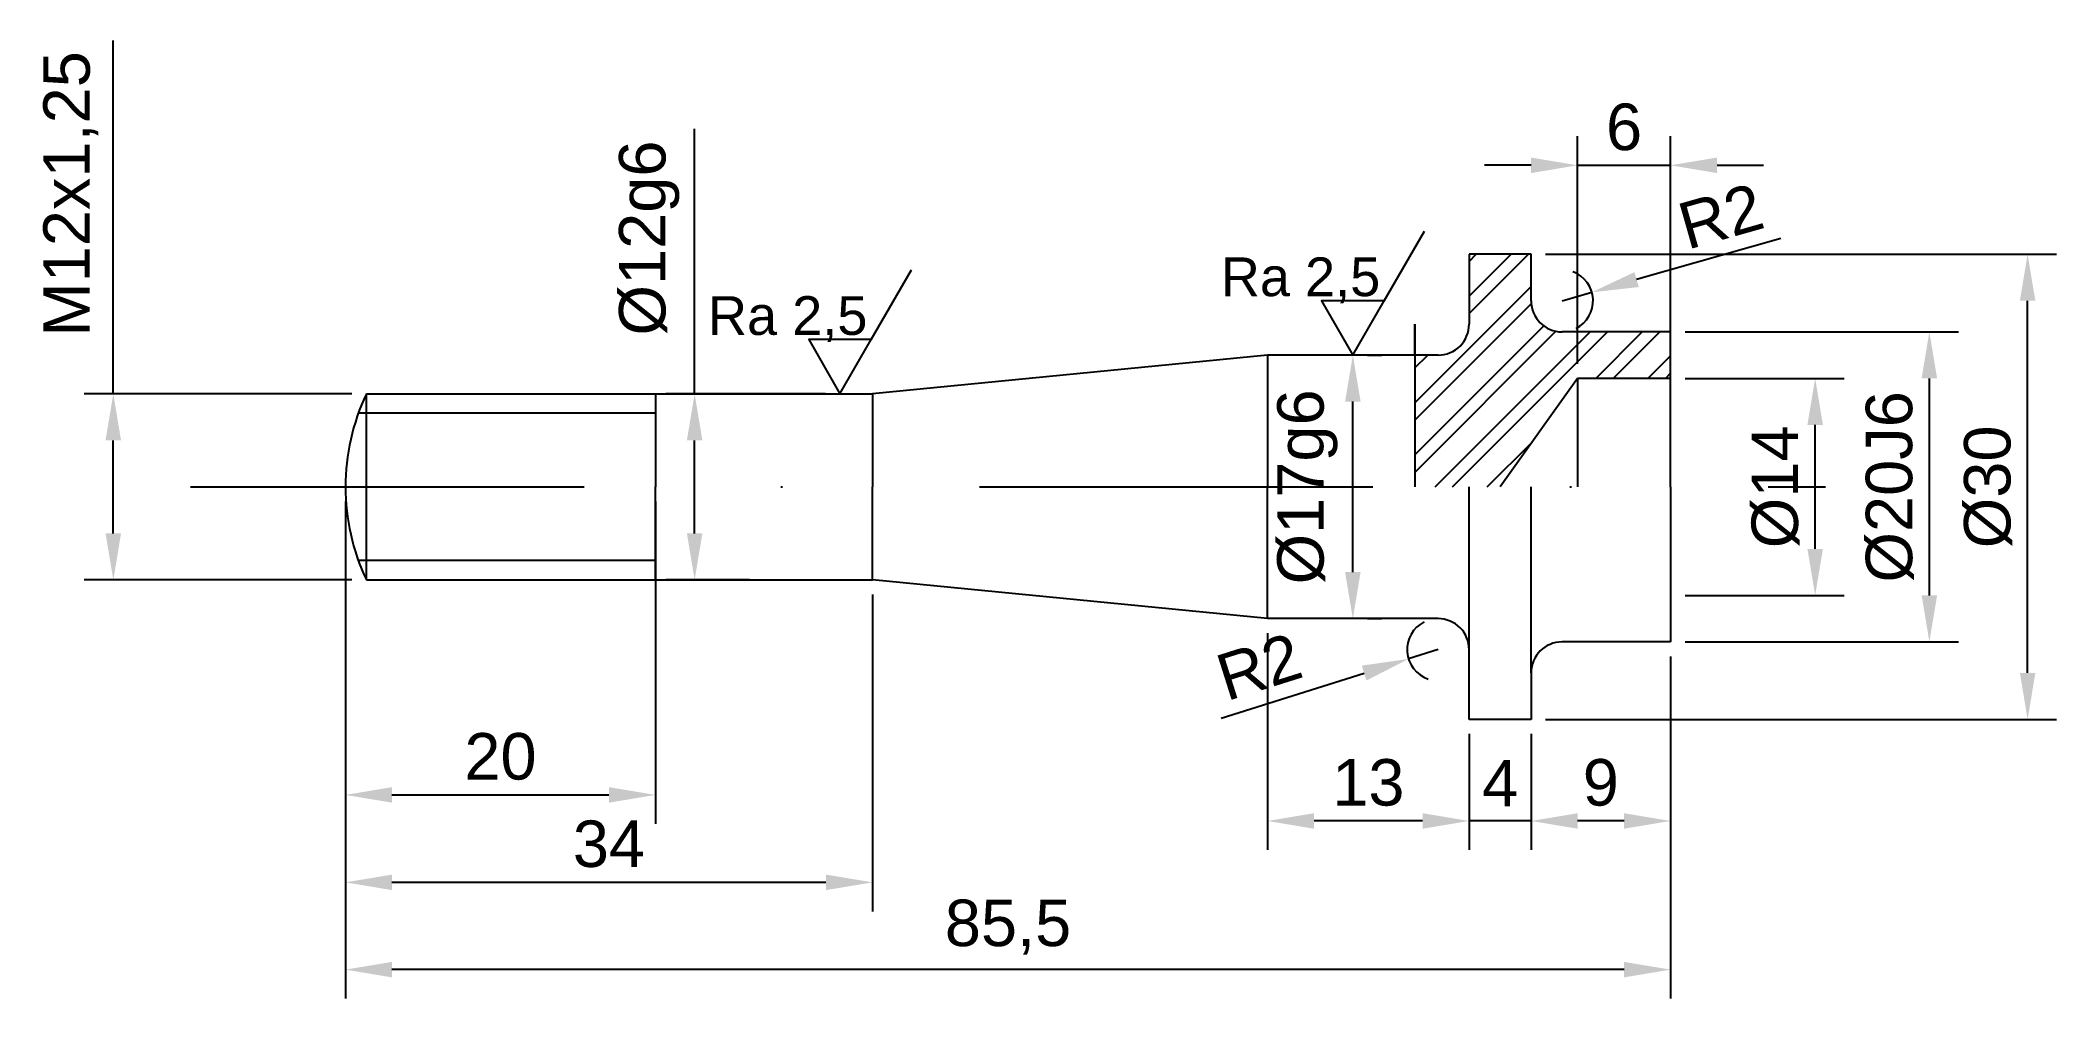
# Model space of a CAD drawing. Header units: millimetres. Extents: x 40 to 170, y 67 to 129.
import ezdxf
from ezdxf.enums import TextEntityAlignment as Align

# ---------------------------------------------------------------- set-up
doc = ezdxf.new("R2010")
doc.units = ezdxf.units.MM
doc.linetypes.add('KRESKAKROPKAX2', pattern=[50.8, 25.4, -12.7, 0, -12.7])
doc.layers.add('symetria', color=90, linetype='KRESKAKROPKAX2')
doc.layers.add('wymiar', color=10, linetype='Continuous')
doc.styles.get("Standard").update_dxf_attribs({"font": 'arial.ttf'})
doc.dimstyles.new('ISO-25', dxfattribs={"dimscale": 1.5, "dimtxt": 2.5, "dimasz": 2.5, "dimexe": 1.25, "dimexo": 0.625, "dimtad": 1, "dimtxsty": 'Standard', "dimcen": 2.5, "dimadec": 0, "dimazin": 0, "dimtfac": 1, "dimtmove": 0, "dimatfit": 3, "dimfxl": 1, "dimarcsym": 0})

# ---------------------------------------------------------------- blocks, each defined once
blk = doc.blocks.new('znak Ra')
blk.add_line((2.02, 3.5), (4.62, 8))
blk.add_lwpolyline([(0, 0), (2.02, 3.5), (-2.02, 3.5)], close=True)
blk.add_attdef('RA', text='', height=2.5).set_placement((1.77, 3.8), align=Align.RIGHT)
blk = doc.blocks.new('*D5')
at = {"layer": 'Defpoints', "color": 0, "transparency": 16777216}
for p in [(145.5, 107), (154.83, 107), (145.5, 93)]:
    blk.add_point(p, dxfattribs=at)
at = {"layer": 'wymiar', "color": 0, "lineweight": -2, "transparency": 16777216}
for p, q in [((146.44, 107), (156.71, 107)), ((154.83, 96), (154.83, 104)), ((146.44, 93), (156.71, 93))]:
    blk.add_line(p, q, dxfattribs=at)
at = {"layer": 'wymiar', "color": 0, "transparency": 16777216}
for points in [[(154.33, 104), (155.33, 104), (154.83, 107)], [(154.33, 96), (155.33, 96), (154.83, 93)]]:
    blk.add_solid(points, dxfattribs=at)
at = {"layer": 'wymiar', "color": 0, "transparency": 16777216, "insert": (152.28, 100), "char_height": 3, "attachment_point": 5, "rotation": 90}
blk.add_mtext('%%c14', dxfattribs=at)
blk = doc.blocks.new('*D6')
at = {"layer": 'Defpoints', "color": 0, "transparency": 16777216}
for p in [(145.5, 110), (162.2, 110), (145.5, 90)]:
    blk.add_point(p, dxfattribs=at)
at = {"layer": 'wymiar', "color": 0, "lineweight": -2, "transparency": 16777216}
for p, q in [((146.44, 110), (164.08, 110)), ((162.2, 93), (162.2, 107)), ((146.44, 90), (164.08, 90))]:
    blk.add_line(p, q, dxfattribs=at)
at = {"layer": 'wymiar', "color": 0, "transparency": 16777216}
for points in [[(161.7, 107), (162.7, 107), (162.2, 110)], [(161.7, 93), (162.7, 93), (162.2, 90)]]:
    blk.add_solid(points, dxfattribs=at)
at = {"layer": 'wymiar', "color": 0, "transparency": 16777216, "insert": (159.65, 100), "char_height": 3, "attachment_point": 5, "rotation": 90}
blk.add_mtext('%%c20J6', dxfattribs=at)
blk = doc.blocks.new('*D7')
at = {"layer": 'Defpoints', "color": 0, "transparency": 16777216}
for p in [(136.5, 115), (168.54, 115), (136.5, 85)]:
    blk.add_point(p, dxfattribs=at)
at = {"layer": 'wymiar', "color": 0, "lineweight": -2, "transparency": 16777216}
for p, q in [((137.44, 115), (170.41, 115)), ((168.54, 88), (168.54, 112)), ((137.44, 85), (170.41, 85))]:
    blk.add_line(p, q, dxfattribs=at)
at = {"layer": 'wymiar', "color": 0, "transparency": 16777216}
for points in [[(168.04, 112), (169.04, 112), (168.54, 115)], [(168.04, 88), (169.04, 88), (168.54, 85)]]:
    blk.add_solid(points, dxfattribs=at)
at = {"layer": 'wymiar', "color": 0, "transparency": 16777216, "insert": (165.99, 100), "char_height": 3, "attachment_point": 5, "rotation": 90}
blk.add_mtext('%%c30', dxfattribs=at)
blk = doc.blocks.new('*D8')
at = {"layer": 'Defpoints', "color": 0, "transparency": 16777216}
for p in [(145.5, 120.74), (139.5, 107), (145.5, 107)]:
    blk.add_point(p, dxfattribs=at)
at = {"layer": 'wymiar', "color": 0, "lineweight": -2, "transparency": 16777216}
for p, q in [((139.5, 107.94), (139.5, 122.61)), ((145.5, 107.94), (145.5, 122.61)), ((136.5, 120.74), (133.5, 120.74)), ((139.5, 120.74), (145.5, 120.74)), ((148.5, 120.74), (151.5, 120.74))]:
    blk.add_line(p, q, dxfattribs=at)
at = {"layer": 'wymiar', "color": 0, "transparency": 16777216}
for points in [[(136.5, 121.24), (136.5, 120.24), (139.5, 120.74)], [(148.5, 121.24), (148.5, 120.24), (145.5, 120.74)]]:
    blk.add_solid(points, dxfattribs=at)
at = {"layer": 'wymiar', "color": 0, "transparency": 16777216, "insert": (142.5, 123.2), "char_height": 3, "attachment_point": 5}
blk.add_mtext('6', dxfattribs=at)
blk = doc.blocks.new('*D9')
at = {"layer": 'Defpoints', "color": 0, "transparency": 16777216}
for p in [(145.5, 90), (136.5, 85), (136.5, 78.45)]:
    blk.add_point(p, dxfattribs=at)
at = {"layer": 'wymiar', "color": 0, "lineweight": -2, "transparency": 16777216}
for p, q in [((145.5, 89.06), (145.5, 76.58)), ((136.5, 84.06), (136.5, 76.58)), ((142.5, 78.45), (139.5, 78.45))]:
    blk.add_line(p, q, dxfattribs=at)
at = {"layer": 'wymiar', "color": 0, "transparency": 16777216}
for points in [[(139.5, 78.95), (139.5, 77.95), (136.5, 78.45)], [(142.5, 78.95), (142.5, 77.95), (145.5, 78.45)]]:
    blk.add_solid(points, dxfattribs=at)
at = {"layer": 'wymiar', "color": 0, "transparency": 16777216, "insert": (141, 80.92), "char_height": 3, "attachment_point": 5}
blk.add_mtext('9', dxfattribs=at)
blk = doc.blocks.new('*D10')
at = {"layer": 'Defpoints', "color": 0, "transparency": 16777216}
for p in [(132.5, 85), (136.5, 85), (132.5, 78.45)]:
    blk.add_point(p, dxfattribs=at)
at = {"layer": 'wymiar', "color": 0, "lineweight": -2, "transparency": 16777216}
for p, q in [((132.5, 84.06), (132.5, 76.58)), ((136.5, 84.06), (136.5, 76.58)), ((136.5, 78.45), (132.5, 78.45))]:
    blk.add_line(p, q, dxfattribs=at)
at = {"layer": 'wymiar', "color": 0, "transparency": 16777216, "insert": (134.5, 80.89), "char_height": 3, "attachment_point": 5}
blk.add_mtext('4', dxfattribs=at)
blk = doc.blocks.new('_None')
blk = doc.blocks.new('*D11')
at = {"layer": 'Defpoints', "color": 0, "transparency": 16777216}
for p in [(119.5, 91.5), (132.5, 85), (119.5, 78.45)]:
    blk.add_point(p, dxfattribs=at)
at = {"layer": 'wymiar', "color": 0, "lineweight": -2, "transparency": 16777216}
for p, q in [((119.5, 90.56), (119.5, 76.58)), ((132.5, 84.06), (132.5, 76.58)), ((129.5, 78.45), (122.5, 78.45))]:
    blk.add_line(p, q, dxfattribs=at)
at = {"layer": 'wymiar', "color": 0, "transparency": 16777216}
for points in [[(122.5, 78.95), (122.5, 77.95), (119.5, 78.45)], [(129.5, 78.95), (129.5, 77.95), (132.5, 78.45)]]:
    blk.add_solid(points, dxfattribs=at)
at = {"layer": 'wymiar', "color": 0, "transparency": 16777216, "insert": (126, 80.92), "char_height": 3, "attachment_point": 5}
blk.add_mtext('13', dxfattribs=at)
blk = doc.blocks.new('*D12')
at = {"layer": 'Defpoints', "color": 0, "transparency": 16777216}
for p in [(60, 100), (145.5, 90), (60, 68.86)]:
    blk.add_point(p, dxfattribs=at)
at = {"layer": 'wymiar', "color": 0, "lineweight": -2, "transparency": 16777216}
for p, q in [((60, 99.06), (60, 66.99)), ((145.5, 89.06), (145.5, 66.99)), ((142.5, 68.86), (63, 68.86))]:
    blk.add_line(p, q, dxfattribs=at)
at = {"layer": 'wymiar', "color": 0, "transparency": 16777216}
for points in [[(63, 69.36), (63, 68.36), (60, 68.86)], [(142.5, 69.36), (142.5, 68.36), (145.5, 68.86)]]:
    blk.add_solid(points, dxfattribs=at)
at = {"layer": 'wymiar', "color": 0, "transparency": 16777216, "insert": (102.75, 71.6), "char_height": 3, "attachment_point": 5}
blk.add_mtext('85,5', dxfattribs=at)
blk = doc.blocks.new('*D13')
at = {"layer": 'Defpoints', "color": 0, "transparency": 16777216}
for p in [(60, 100), (94, 94), (60, 74.49)]:
    blk.add_point(p, dxfattribs=at)
at = {"layer": 'wymiar', "color": 0, "lineweight": -2, "transparency": 16777216}
for p, q in [((60, 99.06), (60, 72.61)), ((94, 93.06), (94, 72.61)), ((91, 74.49), (63, 74.49))]:
    blk.add_line(p, q, dxfattribs=at)
at = {"layer": 'wymiar', "color": 0, "transparency": 16777216}
for points in [[(63, 74.99), (63, 73.99), (60, 74.49)], [(91, 74.99), (91, 73.99), (94, 74.49)]]:
    blk.add_solid(points, dxfattribs=at)
at = {"layer": 'wymiar', "color": 0, "transparency": 16777216, "insert": (77, 76.96), "char_height": 3, "attachment_point": 5}
blk.add_mtext('34', dxfattribs=at)
blk = doc.blocks.new('*D14')
at = {"layer": 'Defpoints', "color": 0, "transparency": 16777216}
for p in [(60, 100), (80, 100), (80, 80.13)]:
    blk.add_point(p, dxfattribs=at)
at = {"layer": 'wymiar', "color": 0, "lineweight": -2, "transparency": 16777216}
for p, q in [((60, 99.06), (60, 78.26)), ((80, 99.06), (80, 78.26)), ((63, 80.13), (77, 80.13))]:
    blk.add_line(p, q, dxfattribs=at)
at = {"layer": 'wymiar', "color": 0, "transparency": 16777216}
for points in [[(63, 80.63), (63, 79.63), (60, 80.13)], [(77, 80.63), (77, 79.63), (80, 80.13)]]:
    blk.add_solid(points, dxfattribs=at)
at = {"layer": 'wymiar', "color": 0, "transparency": 16777216, "insert": (70, 82.6), "char_height": 3, "attachment_point": 5}
blk.add_mtext('20', dxfattribs=at)
blk = doc.blocks.new('*D15')
at = {"layer": 'Defpoints', "color": 0, "transparency": 16777216}
for p in [(82.53, 106), (91.91, 106), (87, 94)]:
    blk.add_point(p, dxfattribs=at)
at = {"layer": 'wymiar', "color": 0, "lineweight": -2, "transparency": 16777216}
for p, q in [((82.53, 106), (82.53, 123.1)), ((90.97, 106), (80.66, 106)), ((82.53, 97), (82.53, 103)), ((86.06, 94), (80.66, 94))]:
    blk.add_line(p, q, dxfattribs=at)
at = {"layer": 'wymiar', "color": 0, "transparency": 16777216}
for points in [[(82.03, 103), (83.03, 103), (82.53, 106)], [(82.03, 97), (83.03, 97), (82.53, 94)]]:
    blk.add_solid(points, dxfattribs=at)
at = {"layer": 'wymiar', "color": 0, "transparency": 16777216, "insert": (79.6, 116.05), "char_height": 3, "attachment_point": 5, "rotation": 90}
blk.add_mtext('%%c12g6', dxfattribs=at)
blk = doc.blocks.new('*D16')
at = {"layer": 'Defpoints', "color": 0, "transparency": 16777216}
for p in [(45.02, 106), (61.35, 106), (61.35, 94)]:
    blk.add_point(p, dxfattribs=at)
at = {"layer": 'wymiar', "color": 0, "lineweight": -2, "transparency": 16777216}
for p, q in [((45.02, 106), (45.02, 128.8)), ((60.41, 106), (43.14, 106)), ((45.02, 97), (45.02, 103)), ((60.41, 94), (43.14, 94))]:
    blk.add_line(p, q, dxfattribs=at)
at = {"layer": 'wymiar', "color": 0, "transparency": 16777216}
for points in [[(44.52, 103), (45.52, 103), (45.02, 106)], [(44.52, 97), (45.52, 97), (45.02, 94)]]:
    blk.add_solid(points, dxfattribs=at)
at = {"layer": 'wymiar', "color": 0, "transparency": 16777216, "insert": (42.28, 118.9), "char_height": 3, "attachment_point": 5, "rotation": 90}
blk.add_mtext('M12x1,25', dxfattribs=at)
blk = doc.blocks.new('*D17')
at = {"layer": 'Defpoints', "color": 0, "transparency": 16777216}
for p in [(138.5, 112), (140.42, 112.55)]:
    blk.add_point(p, dxfattribs=at)
at = {"layer": 'wymiar', "color": 0, "lineweight": -2, "transparency": 16777216}
for p, q in [((152.62, 116.02), (143.31, 113.37)), ((138.5, 112), (140.42, 112.55))]:
    blk.add_line(p, q, dxfattribs=at)
blk.add_arc((138.5, 112), 2, 296.8574, 69.6081, dxfattribs=at)
at = {"layer": 'wymiar', "color": 0, "transparency": 16777216}
blk.add_solid([(143.17, 113.85), (143.45, 112.89), (140.42, 112.55)], dxfattribs=at)
at = {"layer": 'wymiar', "color": 0, "transparency": 16777216, "insert": (148.74, 117.46), "char_height": 3, "attachment_point": 5, "rotation": 15.8933}
blk.add_mtext('R2', dxfattribs=at)
blk = doc.blocks.new('*D18')
at = {"layer": 'Defpoints', "color": 0, "transparency": 16777216}
for p in [(128.59, 88.9), (130.5, 89.5)]:
    blk.add_point(p, dxfattribs=at)
at = {"layer": 'wymiar', "color": 0, "lineweight": -2, "transparency": 16777216}
for p, q in [((130.5, 89.5), (128.59, 88.9)), ((116.5, 85.07), (125.73, 87.99))]:
    blk.add_line(p, q, dxfattribs=at)
blk.add_arc((130.5, 89.5), 2, 116.8574, 251.296, dxfattribs=at)
at = {"layer": 'wymiar', "color": 0, "transparency": 16777216}
blk.add_solid([(125.58, 88.47), (125.88, 87.51), (128.59, 88.9)], dxfattribs=at)
at = {"layer": 'wymiar', "color": 0, "transparency": 16777216, "insert": (118.95, 88.4), "char_height": 3, "attachment_point": 5, "rotation": 17.5812}
blk.add_mtext('R2', dxfattribs=at)
blk = doc.blocks.new('*D20')
at = {"layer": 'Defpoints', "color": 0, "transparency": 16777216}
for p in [(125, 108.5), (125, 108.5), (125, 91.5)]:
    blk.add_point(p, dxfattribs=at)
at = {"layer": 'wymiar', "color": 0, "lineweight": -2, "transparency": 16777216}
for p, q in [((125.94, 108.5), (126.88, 108.5)), ((125, 94.5), (125, 105.5)), ((125.94, 91.5), (126.88, 91.5))]:
    blk.add_line(p, q, dxfattribs=at)
at = {"layer": 'wymiar', "color": 0, "transparency": 16777216}
for points in [[(124.5, 105.5), (125.5, 105.5), (125, 108.5)], [(124.5, 94.5), (125.5, 94.5), (125, 91.5)]]:
    blk.add_solid(points, dxfattribs=at)
at = {"layer": 'wymiar', "color": 0, "transparency": 16777216, "insert": (122.07, 100), "char_height": 3, "attachment_point": 5, "rotation": 90}
blk.add_mtext('%%c17g6', dxfattribs=at)

msp = doc.modelspace()

# ---------------------------------------------------------------- hatches: boundary and pattern name
at = {"layer": 'wymiar'}
h = msp.add_hatch(dxfattribs=at)
h.set_pattern_fill('ANSI32', color=256, scale=0.25)
h.paths.add_polyline_path([(145.5, 110), (138.5, 110, -0.4142136), (136.5, 112), (136.5, 115), (132.5, 115), (132.5, 110.5, -0.4142136), (130.5, 108.5), (129, 108.5), (129, 100), (134.5, 100), (139.5, 107), (145.5, 107)])

# ---------------------------------------------------------------- linework, layer by layer
for p, q in [((136.5, 115), (132.5, 115)), ((132.5, 115), (132.5, 110.5)), ((136.5, 112), (136.5, 115)), ((129, 108.5), (129, 110.5)), ((129, 110.5), (129, 100)), ((145.5, 110), (138.5, 110)), ((145.5, 107), (145.5, 110)), ((119.5, 108.5), (94, 106)), ((130.5, 108.5), (119.5, 108.5)), ((119.5, 108.5), (119.5, 100)), ((130.5, 108.5), (127.5, 108.5)), ((139.5, 107), (134.5, 100)), ((145.5, 107), (139.5, 107)), ((139.5, 107), (139.5, 100)), ((145.5, 100), (145.5, 107)), ((61.351, 106), (80, 106)), ((61.351, 94), (61.351, 106)), ((80, 106), (94, 106)), ((80, 106), (80, 100)), ((80, 106), (80, 104.75)), ((94, 106), (94, 100)), ((80, 104.75), (60.83, 104.75)), ((80, 94), (80, 100)), ((94, 94), (94, 100)), ((119.5, 91.5), (119.5, 100)), ((132.5, 89.5), (132.5, 100)), ((136.5, 88), (136.5, 100)), ((145.5, 100), (145.5, 93)), ((80, 95.25), (60.83, 95.25)), ((80, 94), (80, 95.25)), ((61.351, 94), (80, 94)), ((80, 94), (94, 94)), ((119.5, 91.5), (94, 94)), ((145.5, 93), (145.5, 90)), ((130.5, 91.5), (119.5, 91.5)), ((145.5, 90), (138.5, 90)), ((132.5, 85), (132.5, 89.5)), ((136.5, 88), (136.5, 85)), ((136.5, 85), (132.5, 85))]:
    msp.add_line(p, q)
for centre, radius, start, end in [((138.5, 112), 2, 180, 270), ((130.5, 110.5), 2, 270, 0), ((74, 100), 14, 154.62307, 205.37693), ((130.5, 89.5), 2, 0, 90), ((138.5, 88), 2, 90, 180)]:
    msp.add_arc(centre, radius, start, end)
at = {"layer": 'symetria'}
msp.add_line((50, 100), (155.5, 100), dxfattribs=at)

# ---------------------------------------------------------------- block references
at = {"layer": 'wymiar'}
for p in [(125, 108.5), (91.907, 106)]:
    msp.add_blockref('znak Ra', p, dxfattribs=at).add_auto_attribs({'RA': 'Ra 2,5'})
msp.add_blockref('znak Ra', (125, 108.5), dxfattribs=at)

# ---------------------------------------------------------------- dimensions: what is measured, and where the dimension line sits
for base, p1, p2, override, picture, middle in [((45.019, 106), (61.351, 94), (61.351, 106), {"dimtxt": 2, "dimasz": 2, "dimpost": 'M<>x1,25'}, '*D16', (42.278, 118.901)), ((82.533, 106), (87, 94), (91.907, 106), {"dimtxt": 2, "dimasz": 2, "dimpost": '%%c<>g6'}, '*D15', (79.599, 116.048)), ((168.539, 115), (136.5, 85), (136.5, 115), {"dimtxt": 2, "dimasz": 2, "dimpost": '%%c<>'}, '*D7', (165.986, 100)), ((162.204, 110), (145.5, 90), (145.5, 110), {"dimtxt": 2, "dimasz": 2, "dimpost": '%%c<>J6', "dimsah": 1}, '*D6', (159.65, 100)), ((125, 108.5), (125, 91.5), (125, 108.5), {"dimtxt": 2, "dimasz": 2, "dimpost": '%%c<>g6'}, '*D20', (122.066, 100)), ((154.83, 107), (145.5, 93), (145.5, 107), {"dimtxt": 2, "dimasz": 2, "dimpost": '%%c<>'}, '*D5', (152.277, 100))]:
    dim = msp.add_linear_dim(base=base, p1=p1, p2=p2, angle=90, dimstyle='ISO-25', override=override, dxfattribs=at)
    dim.commit()
    dim.dimension.update_dxf_attribs({"geometry": picture, "text_midpoint": middle})
for base, p1, p2, picture, middle in [((145.5, 120.735), (139.5, 107), (145.5, 107), '*D8', (142.5, 123.205)), ((60, 68.864), (145.5, 90), (60, 100), '*D12', (102.75, 71.604)), ((60, 74.489), (94, 94), (60, 100), '*D13', (77, 76.959)), ((80, 80.132), (60, 100), (80, 100), '*D14', (70, 82.601)), ((119.5, 78.453), (132.5, 85), (119.5, 91.5), '*D11', (126, 80.924)), ((136.5, 78.453), (145.5, 90), (136.5, 85), '*D9', (141, 80.923))]:
    dim = msp.add_linear_dim(base=base, p1=p1, p2=p2, dimstyle='ISO-25', override={"dimtxt": 2, "dimasz": 2}, dxfattribs=at)
    dim.commit()
    dim.dimension.update_dxf_attribs({"geometry": picture, "text_midpoint": middle})
for center, mpoint, picture, middle in [((138.5, 112), (140.424, 112.548), '*D17', (148.738, 117.456)), ((130.5, 89.5), (128.593, 88.896), '*D18', (118.951, 88.404))]:
    dim = msp.add_radius_dim(center=center, mpoint=mpoint, dimstyle='ISO-25', override={"dimtxt": 2, "dimasz": 2}, dxfattribs=at)
    dim.commit()
    dim.dimension.update_dxf_attribs({"geometry": picture, "text_midpoint": middle})
dim = msp.add_linear_dim(base=(132.5, 78.453), p1=(136.5, 85), p2=(132.5, 85), dimstyle='ISO-25', override={"dimtxt": 2, "dimasz": 2, "dimblk1": 'None', "dimblk2": 'None', "dimsah": 1}, dxfattribs=at)
dim.commit()
dim.dimension.update_dxf_attribs({"geometry": '*D10', "text_midpoint": (134.5, 78.453), "dimtype": 160})

doc.saveas('drawing.dxf')
